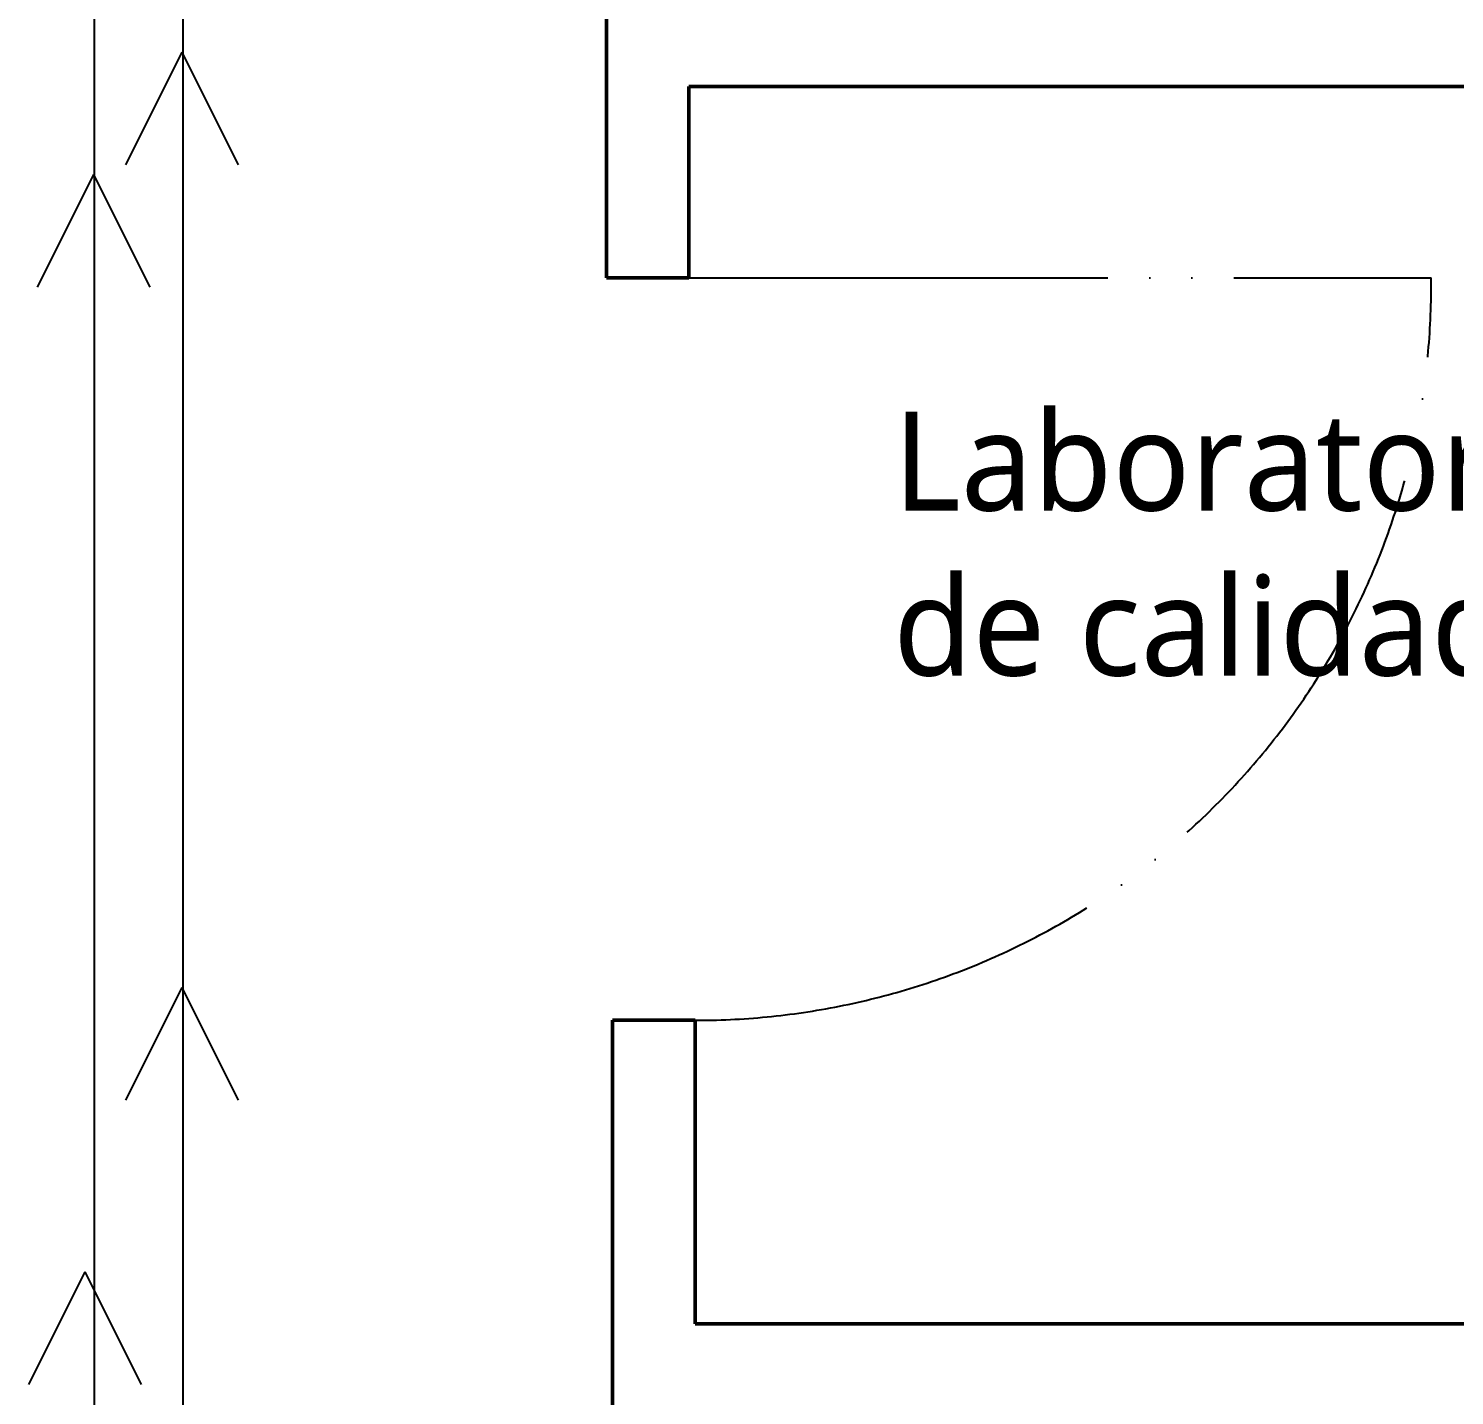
# Model space of a CAD drawing. Header units: millimetres. Extents: x 44692 to 172587, y -26854 to 14445.
# Drawn here: x 69957 to 71686, y -21233 to -19576 of the extents above; entities that cross this region are included whole.
import ezdxf

# ---------------------------------------------------------------- set-up
doc = ezdxf.new("R2010")
doc.units = ezdxf.units.MM
doc.header["$LTSCALE"] = 100
doc.linetypes.add('DASHEDX2', pattern=[3.048, 2.54, -0.508])
doc.linetypes.add('DIVIDEX2', pattern=[6.604, 5.08, -0.508, 0, -0.508, 0, -0.508])
for name, color, linetype in [('Area circulacion', 50, 'DASHEDX2'), ('Flujo linea A', 4, 'Continuous'), ('Puertas', 43, 'DIVIDEX2'), ('rotulo', 211, 'Continuous')]:
    doc.layers.add(name, color=color, linetype=linetype)
doc.layers.add('Flujo personas', color=7, linetype='Continuous', true_color=0x4991c1)
doc.layers.add('Paredes', color=7, linetype='Continuous', lineweight=50)
doc.styles.add('OpenSans', font='OpenSans-Regular.ttf')

msp = doc.modelspace()

# ---------------------------------------------------------------- linework, layer by layer
at = {"layer": 'Area circulacion'}
msp.add_line((70037.202, -23270.146), (70037.202, -19024.636), dxfattribs=at)
at = {"layer": 'Flujo linea A'}
for p, q in [((70144.622, -23095.54), (70144.622, -18398.855)), ((70143.257, -19604.564), (70074.895, -19741.289)), ((70143.257, -19604.564), (70211.619, -19741.289)), ((70143.281, -20738.487), (70074.919, -20875.211)), ((70143.281, -20738.487), (70211.643, -20875.211))]:
    msp.add_line(p, q, dxfattribs=at)
at = {"layer": 'Flujo personas'}
for p, q in [((70037.202, -23270.146), (70037.202, -19024.636)), ((70036.024, -19753.034), (69967.662, -19889.759)), ((70036.024, -19753.034), (70104.386, -19889.759)), ((70025.676, -21083.42), (69957.314, -21220.144)), ((70025.676, -21083.42), (70094.038, -21220.144))]:
    msp.add_line(p, q, dxfattribs=at)
at = {"layer": 'Paredes'}
for p, q in [((70657.91, -19546.369), (70657.91, -19878.352)), ((72857.91, -19646.369), (70757.91, -19646.369)), ((70757.91, -19646.369), (70757.91, -19878.352)), ((70657.91, -19878.352), (70757.91, -19878.352)), ((70665.508, -20778.352), (70665.508, -21990.761)), ((70757.91, -20778.352), (70665.508, -20778.352)), ((70665.508, -20778.352), (70765.508, -20778.352)), ((70765.508, -20778.352), (70765.508, -21146.369)), ((70765.508, -21146.369), (72865.508, -21146.369))]:
    msp.add_line(p, q, dxfattribs=at)
at = {"layer": 'Puertas'}
msp.add_line((70757.91, -19878.352), (71657.91, -19878.352), dxfattribs=at)
msp.add_arc((70766.743, -19887.184), 891.211, 269.432158, 0.567842, dxfattribs=at)

# ---------------------------------------------------------------- texts
at = {"layer": 'rotulo', "insert": (71005.719, -20040.413), "char_height": 120, "width": 1055.00166, "attachment_point": 1, "style": 'OpenSans'}
msp.add_mtext('Laboratorio de calidad', dxfattribs=at)

doc.saveas('drawing.dxf')
